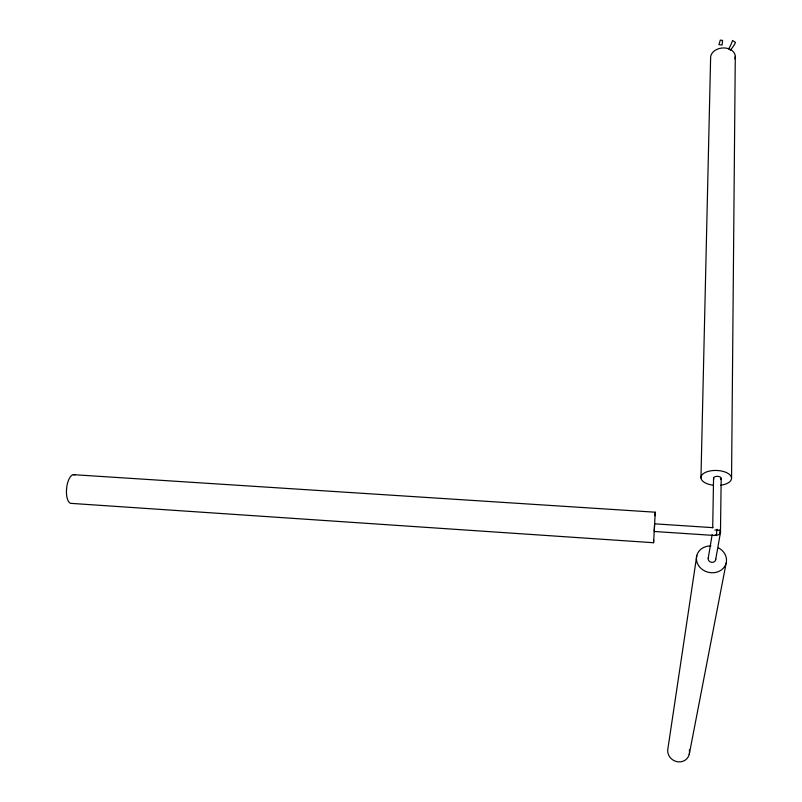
<?xml version="1.0" encoding="UTF-8"?>
<svg xmlns="http://www.w3.org/2000/svg" width="802" height="802" viewBox="0 0 802 802"><rect width="100%" height="100%" fill="white"/><g stroke="black" fill="none" stroke-linecap="round" stroke-linejoin="round"><path stroke-width="1.2" d="M716.888 529.26L716.437 535.566M731.554 478.052L735.284 56.351M720.467 532.017L721.188 478.443M712.707 527.766L713.559 477.982M653.62 539.866L653.6 542.733L71.879 503.425A14.476 5.975 -84.5 0 1 66.626 488.167A14.476 5.975 -84.5 0 1 74.877 474.934M700.958 477.952L710.612 58.035A12.371 9.153 -5.3 0 1 724.126 47.94A12.371 9.153 -5.3 0 1 734.953 58.746M654.572 525.16L654.181 531.475L715.123 535.525M654.883 515.716L655.264 512.207L73.333 474.664M696.818 555.425L667.996 748.055A11.148 10.406 32.2 0 0 678.342 761.87A11.148 10.406 32.2 0 0 689.339 749.85M708.206 558.352L712.166 534.553M715.665 559.666L720.507 532.317M689.239 754.441L726.141 563.144M653.6 542.733L655.264 512.207M654.602 523.826L713.048 527.666M730.271 50.245A18.426 9.113 -48.7 0 0 735.514 42.456L732.597 40.451A18.406 6.887 -61.8 0 1 728.587 49.092M712.878 485.16A15.318 7.489 1.7 0 1 703.384 473.591A15.318 7.489 1.7 0 1 728.467 473.701A15.318 7.489 1.7 0 1 720.727 485.2M718.512 547.916A15.158 13.293 14 0 1 721.539 569.851A15.158 13.293 14 0 1 697.499 563.595A15.158 13.293 14 0 1 710.963 545.951M719.735 529.741A3.94 3.408 12.8 0 1 719.725 533.921A3.94 3.408 12.8 0 1 715.123 534.744M715.665 558.793A3.789 3.318 14 0 1 711.424 562.302A3.789 3.318 14 0 1 708.467 557.53M714.853 530.082A3.93 1.794 2.2 0 1 719.534 530.683A3.93 1.794 2.2 0 1 719.785 532.869M713.92 478.944A3.83 1.875 1.7 0 1 715.153 476.639A3.83 1.875 1.7 0 1 720.066 476.939A3.83 1.875 1.7 0 1 720.527 479.345M722.542 40.421L722.101 45.062L718.943 44.611L720.306 40.1L722.542 40.421"/></g></svg>
